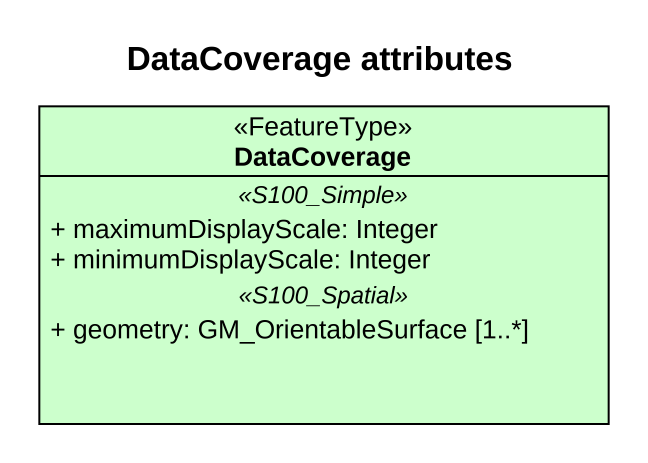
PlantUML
@startuml
title DataCoverage attributes
hide circle
hide empty members
skinparam classAttributeIconSize 0
class DataCoverage <<FeatureType>> #CCFFCC {
  .. <<S100_Simple>> ..
  + maximumDisplayScale: Integer
  + minimumDisplayScale: Integer
  .. <<S100_Spatial>> ..
  + geometry: GM_OrientableSurface [1..*]
}
@enduml
